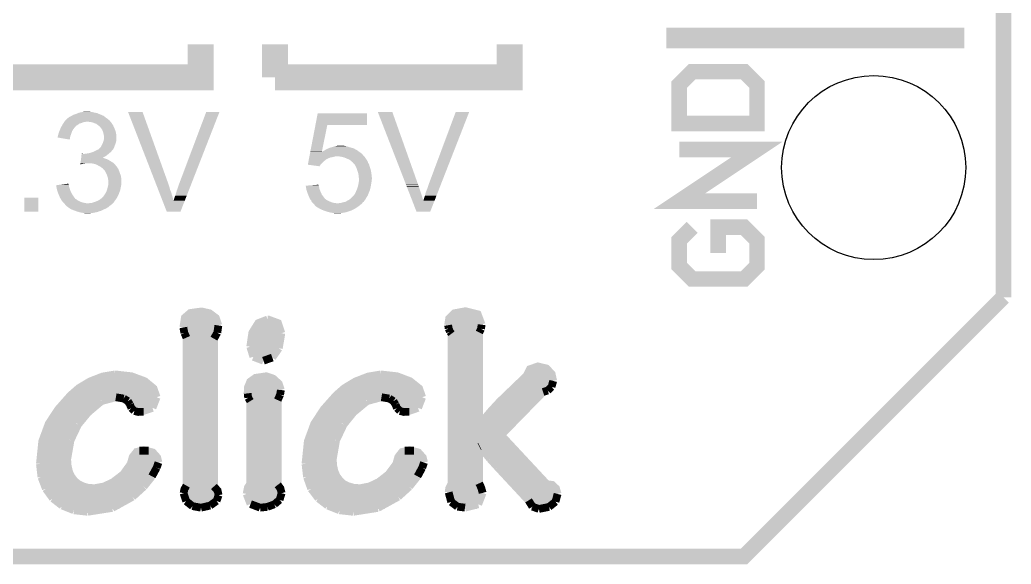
# Model space of a CAD drawing. Extents: x -1.3 to 24.2, y -3.9 to 32.8.
# Drawn here: x 14.5 to 24.21, y -3.89 to 1.45 of the extents above; entities that cross this region are included whole.
import ezdxf

# ---------------------------------------------------------------- set-up
doc = ezdxf.new("R2010")
doc.units = 0
doc.layers.get('0').update_dxf_attribs({"linetype": 'CONTINUOUS'})
for name, color, linetype in [('USB_SPI_CLICK_V101_GKO', 9, 'CONTINUOUS'), ('USB_SPI_CLICK_V101_GTO', 11, 'CONTINUOUS'), ('USB_SPI_CLICK_V101_GTS', 8, 'CONTINUOUS')]:
    doc.layers.add(name, color=color, linetype=linetype)

# ---------------------------------------------------------------- blocks, each defined once
blk = doc.blocks.new('ROUND_94')
blk.add_circle((0, 0), 0.9017)

msp = doc.modelspace()

# ---------------------------------------------------------------- linework, layer by layer
at = {"layer": 'USB_SPI_CLICK_V101_GKO', "const_width": 0.1524}
for points in [[(24.13, -1.27), (24.13, 31.73984)], [(-1.27, -3.81), (21.59, -3.81), (24.13, -1.27)]]:
    msp.add_lwpolyline(points, dxfattribs=at)
at = {"layer": 'USB_SPI_CLICK_V101_GTO'}
for points, const_width in [([(20.828, 1.27), (23.749, 1.27)], 0.2032), ([(13.97, 0.88392), (16.2687, 0.88392), (16.2687, 1.20904)], 0.254), ([(16.99514, 0.88392), (16.99514, 1.20904)], 0.254), ([(16.99514, 0.88392), (19.29384, 0.88392), (19.29384, 1.20904)], 0.254), ([(20.955, 0.4318), (21.717, 0.4318), (21.717, 0.8128), (21.59, 0.9398), (21.082, 0.9398), (20.955, 0.8128), (20.955, 0.4318)], 0.1524), ([(21.717, -0.3302), (20.955, -0.3302), (21.717, 0.1778), (20.955, 0.1778)], 0.1524), ([(21.082, -0.5842), (20.955, -0.7112), (20.955, -0.9652), (21.082, -1.0922), (21.59, -1.0922), (21.717, -0.9652), (21.717, -0.7112), (21.59, -0.5842), (21.336, -0.5842), (21.336, -0.8382)], 0.1524), ([(16.09852, -1.56718), (16.11376, -1.47066), (16.1671, -1.42494), (16.27632, -1.4097), (16.35506, -1.42748), (16.41602, -1.4732), (16.44142, -1.54686)], 0.0762), ([(16.11122, -1.47828), (16.4211, -1.47828)], 0.0762), ([(16.75384, -1.75514), (16.77416, -1.61798), (16.83258, -1.524), (16.92402, -1.48844)], 0.0762), ([(16.92402, -1.48844), (16.9291, -1.48844), (17.02562, -1.524), (17.05864, -1.62306)], 0.0762), ([(18.69186, -1.54432), (18.70202, -1.47828), (18.75282, -1.42748), (18.86204, -1.40716), (18.98142, -1.43764), (19.01952, -1.53924)], 0.0762), ([(18.70456, -1.47828), (19.0119, -1.47828)], 0.0762), ([(16.09852, -1.55448), (16.44142, -1.55448)], 0.0762), ([(16.09852, -1.56718), (16.10868, -1.62052)], 0.0762), ([(16.43126, -1.61798), (16.44142, -1.54686)], 0.0762), ([(16.80718, -1.55448), (17.04594, -1.55448)], 0.0762), ([(18.69186, -1.54432), (18.69694, -1.57734)], 0.0762), ([(18.69186, -1.55448), (19.01952, -1.55448)], 0.0762), ([(18.69694, -1.57734), (18.70964, -1.60782)], 0.0762), ([(18.99666, -1.61544), (19.01444, -1.57988)], 0.0762), ([(19.01444, -1.57988), (19.01952, -1.53924)], 0.0762), ([(16.10868, -1.62052), (16.129, -1.66624)], 0.0762), ([(16.11376, -1.63068), (16.42364, -1.63068)], 0.0762), ([(16.129, -3.11658), (16.129, -1.66624)], 0.0762), ([(16.39824, -1.6764), (16.43126, -1.61798)], 0.0762), ([(16.39824, -3.1242), (16.39824, -1.6764)], 0.0762), ([(16.76908, -1.63068), (17.05864, -1.63068)], 0.0762), ([(17.03324, -1.77038), (17.05864, -1.62306)], 0.0762), ([(18.69694, -3.18262), (18.70202, -3.14198), (18.72488, -3.0988), (18.72488, -1.62814)], 0.0762), ([(18.70964, -1.60782), (18.72488, -1.62814)], 0.0762), ([(18.72488, -1.63068), (18.99666, -1.63068)], 0.0762), ([(18.99666, -2.51206), (18.99666, -1.61544)], 0.0762), ([(16.129, -1.70688), (16.39824, -1.70688)], 0.0762), ([(16.129, -1.78308), (16.39824, -1.78308)], 0.0762), ([(16.75384, -1.75514), (16.78432, -1.8542)], 0.0762), ([(16.75638, -1.70688), (17.05102, -1.70688)], 0.0762), ([(16.75638, -1.78308), (17.02816, -1.78308)], 0.0762), ([(16.96974, -1.86182), (17.03324, -1.77038)], 0.0762), ([(18.72488, -1.70688), (18.99666, -1.70688)], 0.0762), ([(18.72488, -1.78308), (18.99666, -1.78308)], 0.0762), ([(16.129, -1.85928), (16.39824, -1.85928)], 0.0762), ([(16.78432, -1.8542), (16.88338, -1.8923)], 0.0762), ([(16.7894, -1.85928), (16.97228, -1.85928)], 0.0762), ([(16.88338, -1.8923), (16.96974, -1.86182)], 0.0762), ([(18.72488, -1.85928), (18.99666, -1.85928)], 0.0762), ([(16.129, -1.93548), (16.39824, -1.93548)], 0.0762), ([(18.72488, -1.93548), (18.99666, -1.93548)], 0.0762), ([(18.99666, -2.51206), (19.00174, -2.5146), (19.11096, -2.3876), (19.19478, -2.29616), (19.45894, -2.04216), (19.49196, -1.97612), (19.5707, -1.94818), (19.65452, -1.9685), (19.70532, -2.02184), (19.72056, -2.09042)], 0.0762), ([(14.6939, -2.90322), (14.71676, -2.68224), (14.78026, -2.50952), (14.87424, -2.36728), (14.99362, -2.23266), (15.0749, -2.16154), (15.18412, -2.0955), (15.30858, -2.04724), (15.4305, -2.02692)], 0.0762), ([(15.4305, -2.02692), (15.43304, -2.02692), (15.59052, -2.0447), (15.72006, -2.09296), (15.80642, -2.16408), (15.8369, -2.25044)], 0.0762), ([(16.129, -2.01168), (16.39824, -2.01168)], 0.0762), ([(16.72844, -2.21234), (16.73098, -2.15392), (16.75384, -2.09804), (16.80718, -2.05994), (16.91132, -2.0447), (16.97736, -2.06756), (17.03324, -2.11836), (17.05356, -2.17932)], 0.0762), ([(17.29486, -2.90322), (17.31772, -2.68224), (17.38122, -2.50952), (17.4752, -2.36728), (17.59458, -2.23266), (17.67586, -2.16154), (17.78508, -2.0955), (17.90954, -2.04724), (18.03146, -2.02692)], 0.0762), ([(18.03146, -2.02692), (18.034, -2.02692), (18.19148, -2.0447), (18.31848, -2.09296), (18.40738, -2.16408), (18.43786, -2.25044)], 0.0762), ([(18.72488, -2.01168), (18.99666, -2.01168)], 0.0762), ([(19.46656, -2.01168), (19.6977, -2.01168)], 0.0762), ([(15.06982, -2.16408), (15.80642, -2.16408)], 0.0762), ([(15.19936, -2.08788), (15.7099, -2.08788)], 0.0762), ([(16.129, -2.08788), (16.39824, -2.08788)], 0.0762), ([(16.129, -2.16408), (16.39824, -2.16408)], 0.0762), ([(16.72844, -2.16408), (17.05356, -2.16408)], 0.0762), ([(16.76146, -2.08788), (17.00784, -2.08788)], 0.0762), ([(17.67078, -2.16408), (18.40738, -2.16408)], 0.0762), ([(17.80032, -2.08788), (18.31086, -2.08788)], 0.0762), ([(18.72488, -2.08788), (18.99666, -2.08788)], 0.0762), ([(18.72488, -2.16408), (18.99666, -2.16408)], 0.0762), ([(19.33194, -2.16408), (19.69262, -2.16408)], 0.0762), ([(19.41068, -2.08788), (19.72056, -2.08788)], 0.0762), ([(19.66722, -2.1844), (19.70532, -2.14884)], 0.0762), ([(19.70532, -2.14884), (19.72056, -2.09042)], 0.0762), ([(14.986, -2.24028), (15.8369, -2.24028)], 0.0762), ([(15.29588, -2.28854), (15.43812, -2.25044)], 0.0762), ([(15.43812, -2.25044), (15.51432, -2.26314)], 0.0762), ([(15.51432, -2.26314), (15.55496, -2.28854)], 0.0762), ([(15.79626, -2.35458), (15.8369, -2.25044)], 0.0762), ([(16.129, -2.24028), (16.39824, -2.24028)], 0.0762), ([(16.72844, -2.21234), (16.73352, -2.25552)], 0.0762), ([(16.73098, -2.24028), (17.04086, -2.24028)], 0.0762), ([(16.73352, -2.25552), (16.75384, -2.28854)], 0.0762), ([(17.02308, -2.27838), (17.03324, -2.25552)], 0.0762), ([(17.03324, -2.25552), (17.04594, -2.22504)], 0.0762), ([(17.04594, -2.22504), (17.05356, -2.18186)], 0.0762), ([(17.05356, -2.18186), (17.05356, -2.17932)], 0.0762), ([(17.58696, -2.24028), (18.43786, -2.24028)], 0.0762), ([(17.89684, -2.28854), (18.03908, -2.25044)], 0.0762), ([(18.03908, -2.25044), (18.11528, -2.26314)], 0.0762), ([(18.11528, -2.26314), (18.15592, -2.28854)], 0.0762), ([(18.39722, -2.35458), (18.43786, -2.25044)], 0.0762), ([(18.72488, -2.24028), (18.99666, -2.24028)], 0.0762), ([(19.21002, -2.62128), (19.6215, -2.19964)], 0.0762), ([(19.2532, -2.24028), (19.58086, -2.24028)], 0.0762), ([(19.6215, -2.19964), (19.66722, -2.1844)], 0.0762), ([(14.91488, -2.31648), (15.25016, -2.31648)], 0.0762), ([(15.16634, -2.39776), (15.29588, -2.28854)], 0.0762), ([(15.55496, -2.28854), (15.57528, -2.32156)], 0.0762), ([(15.57274, -2.31648), (15.8242, -2.31648)], 0.0762), ([(15.57528, -2.32156), (15.59052, -2.35712)], 0.0762), ([(15.59052, -2.35712), (15.61846, -2.38506)], 0.0762), ([(15.66926, -2.39776), (15.79626, -2.35458)], 0.0762), ([(16.129, -2.31648), (16.39824, -2.31648)], 0.0762), ([(16.71828, -3.19786), (16.73098, -3.13436), (16.75384, -3.0988), (16.75384, -2.28854)], 0.0762), ([(16.75384, -2.31648), (17.02308, -2.31648)], 0.0762), ([(17.02308, -3.10896), (17.02308, -2.27838)], 0.0762), ([(17.51584, -2.31648), (17.85112, -2.31648)], 0.0762), ([(17.76476, -2.39776), (17.89684, -2.28854)], 0.0762), ([(18.15592, -2.28854), (18.17624, -2.32156)], 0.0762), ([(18.1737, -2.31648), (18.42516, -2.31648)], 0.0762), ([(18.17624, -2.32156), (18.19148, -2.35712)], 0.0762), ([(18.19148, -2.35712), (18.21942, -2.38506)], 0.0762), ([(18.27022, -2.39776), (18.39722, -2.35458)], 0.0762), ([(18.72488, -2.31648), (18.99666, -2.31648)], 0.0762), ([(19.17446, -2.31648), (19.5072, -2.31648)], 0.0762), ([(14.85392, -2.39268), (15.16888, -2.39268)], 0.0762), ([(15.06728, -2.51714), (15.16634, -2.39776)], 0.0762), ([(15.61846, -2.38506), (15.66926, -2.39776)], 0.0762), ([(15.64132, -2.39268), (15.7099, -2.39268)], 0.0762), ([(16.129, -2.39268), (16.39824, -2.39268)], 0.0762), ([(16.75384, -2.39268), (17.02308, -2.39268)], 0.0762), ([(17.45488, -2.39268), (17.76984, -2.39268)], 0.0762), ([(17.66824, -2.51714), (17.76476, -2.39776)], 0.0762), ([(18.21942, -2.38506), (18.27022, -2.39776)], 0.0762), ([(18.24228, -2.39268), (18.31086, -2.39268)], 0.0762), ([(18.72488, -2.39268), (18.99666, -2.39268)], 0.0762), ([(19.10588, -2.39268), (19.431, -2.39268)], 0.0762), ([(14.76248, -2.54508), (15.0495, -2.54508)], 0.0762), ([(14.80058, -2.46888), (15.1003, -2.46888)], 0.0762), ([(14.99362, -2.67208), (15.06728, -2.51714)], 0.0762), ([(16.129, -2.46888), (16.39824, -2.46888)], 0.0762), ([(16.129, -2.54508), (16.39824, -2.54508)], 0.0762), ([(16.75384, -2.46888), (17.02308, -2.46888)], 0.0762), ([(16.75384, -2.54508), (17.02308, -2.54508)], 0.0762), ([(17.36344, -2.54508), (17.65046, -2.54508)], 0.0762), ([(17.40154, -2.46888), (17.70126, -2.46888)], 0.0762), ([(17.59458, -2.67208), (17.66824, -2.51714)], 0.0762), ([(18.72488, -2.46888), (18.99666, -2.46888)], 0.0762), ([(18.72488, -2.54508), (19.28368, -2.54508)], 0.0762), ([(19.03984, -2.46888), (19.35734, -2.46888)], 0.0762), ([(14.732, -2.62128), (15.0114, -2.62128)], 0.0762), ([(16.129, -2.62128), (16.39824, -2.62128)], 0.0762), ([(16.75384, -2.62128), (17.02308, -2.62128)], 0.0762), ([(17.33296, -2.62128), (17.61236, -2.62128)], 0.0762), ([(18.72488, -2.62128), (19.21002, -2.62128)], 0.0762), ([(19.21002, -2.62128), (19.65706, -3.10134), (19.7104, -3.10896), (19.7485, -3.14452), (19.76374, -3.19786)], 0.0762), ([(14.71422, -2.69748), (14.98346, -2.69748)], 0.0762), ([(14.9606, -2.86004), (14.99362, -2.67208)], 0.0762), ([(16.129, -2.69748), (16.39824, -2.69748)], 0.0762), ([(16.75384, -2.69748), (17.02308, -2.69748)], 0.0762), ([(17.31518, -2.69748), (17.58442, -2.69748)], 0.0762), ([(17.56156, -2.86004), (17.59458, -2.67208)], 0.0762), ([(18.72488, -2.69748), (19.28114, -2.69748)], 0.0762), ([(18.99666, -2.73304), (19.00174, -2.7305)], 0.0762), ([(18.99666, -3.09372), (18.99666, -2.73304)], 0.0762), ([(19.00174, -2.7305), (19.10334, -2.85496)], 0.0762), ([(14.69644, -2.84988), (14.9606, -2.84988)], 0.0762), ([(14.70152, -2.77368), (14.96822, -2.77368)], 0.0762), ([(14.9606, -2.86004), (14.96568, -2.92354), (14.97838, -2.97942), (14.9987, -3.02514), (15.02918, -3.06578), (15.06474, -3.0988), (15.11046, -3.12166), (15.1638, -3.1369), (15.2273, -3.14198), (15.32382, -3.1242), (15.41272, -3.08102), (15.50924, -3.00736), (15.5829, -2.90576), (15.60322, -2.83464), (15.64132, -2.78638), (15.71244, -2.7686), (15.7988, -2.79146), (15.84198, -2.83972), (15.85468, -2.89052)], 0.0762), ([(15.59814, -2.84988), (15.84706, -2.84988)], 0.0762), ([(15.66672, -2.77368), (15.75816, -2.77368)], 0.0762), ([(16.129, -2.77368), (16.39824, -2.77368)], 0.0762), ([(16.129, -2.84988), (16.39824, -2.84988)], 0.0762), ([(16.75384, -2.77368), (17.02308, -2.77368)], 0.0762), ([(16.75384, -2.84988), (17.02308, -2.84988)], 0.0762), ([(17.29486, -2.84988), (17.56156, -2.84988)], 0.0762), ([(17.30248, -2.77368), (17.56918, -2.77368)], 0.0762), ([(17.56156, -2.86004), (17.56664, -2.92354), (17.57934, -2.97942), (17.59966, -3.02514), (17.63014, -3.06578), (17.6657, -3.0988), (17.71142, -3.12166), (17.76476, -3.1369), (17.82826, -3.14198), (17.92224, -3.1242), (18.01368, -3.08102), (18.10766, -3.00736), (18.18386, -2.90576), (18.20418, -2.83464), (18.24228, -2.78638), (18.3134, -2.7686), (18.39976, -2.79146), (18.44294, -2.83972), (18.45564, -2.89052)], 0.0762), ([(18.1991, -2.84988), (18.44802, -2.84988)], 0.0762), ([(18.26768, -2.77368), (18.35912, -2.77368)], 0.0762), ([(18.72488, -2.77368), (18.99666, -2.77368)], 0.0762), ([(18.72488, -2.84988), (18.99666, -2.84988)], 0.0762), ([(19.0373, -2.77368), (19.35226, -2.77368)], 0.0762), ([(19.1008, -2.84988), (19.42338, -2.84988)], 0.0762), ([(14.6939, -2.90322), (14.70914, -3.03276)], 0.0762), ([(14.6939, -2.92608), (14.96568, -2.92608)], 0.0762), ([(15.57274, -2.92608), (15.84452, -2.92608)], 0.0762), ([(15.79118, -3.02514), (15.8369, -2.94132)], 0.0762), ([(15.8369, -2.94132), (15.85468, -2.89052)], 0.0762), ([(16.129, -2.92608), (16.39824, -2.92608)], 0.0762), ([(16.75384, -2.92608), (17.02308, -2.92608)], 0.0762), ([(17.29486, -2.90322), (17.3101, -3.03276)], 0.0762), ([(17.29486, -2.92608), (17.56664, -2.92608)], 0.0762), ([(18.1737, -2.92608), (18.44548, -2.92608)], 0.0762), ([(18.39214, -3.02514), (18.43786, -2.94132)], 0.0762), ([(18.43786, -2.94132), (18.45564, -2.89052)], 0.0762), ([(18.72488, -2.92608), (18.99666, -2.92608)], 0.0762), ([(19.10334, -2.85496), (19.17954, -2.93878)], 0.0762), ([(19.16938, -2.92608), (19.4945, -2.92608)], 0.0762), ([(19.17954, -2.93878), (19.47926, -3.26136)], 0.0762), ([(14.70152, -3.00228), (14.98854, -3.00228)], 0.0762), ([(14.70914, -3.03276), (14.75232, -3.14706)], 0.0762), ([(15.51178, -3.00228), (15.80388, -3.00228)], 0.0762), ([(15.7099, -3.12674), (15.79118, -3.02514)], 0.0762), ([(16.129, -3.00228), (16.39824, -3.00228)], 0.0762), ([(16.75384, -3.00228), (17.02308, -3.00228)], 0.0762), ([(17.30248, -3.00228), (17.5895, -3.00228)], 0.0762), ([(17.3101, -3.03276), (17.35074, -3.14706)], 0.0762), ([(18.11274, -3.00228), (18.40484, -3.00228)], 0.0762), ([(18.31086, -3.12674), (18.39214, -3.02514)], 0.0762), ([(18.72488, -3.00228), (18.99666, -3.00228)], 0.0762), ([(19.2405, -3.00228), (19.56562, -3.00228)], 0.0762), ([(14.72184, -3.07848), (15.04188, -3.07848)], 0.0762), ([(15.41526, -3.07848), (15.75308, -3.07848)], 0.0762), ([(15.60068, -3.2258), (15.7099, -3.12674)], 0.0762), ([(16.10106, -3.19024), (16.10868, -3.15214), (16.129, -3.11658)], 0.0762), ([(16.129, -3.07848), (16.39824, -3.07848)], 0.0762), ([(16.39824, -3.1242), (16.4338, -3.16484), (16.44396, -3.21056)], 0.0762), ([(16.75384, -3.07848), (17.02308, -3.07848)], 0.0762), ([(17.02308, -3.10896), (17.04848, -3.14198), (17.06118, -3.19024)], 0.0762), ([(17.3228, -3.07848), (17.6403, -3.07848)], 0.0762), ([(18.01622, -3.07848), (18.3515, -3.07848)], 0.0762), ([(18.20164, -3.2258), (18.31086, -3.12674)], 0.0762), ([(18.72488, -3.07848), (18.99666, -3.07848)], 0.0762), ([(18.99666, -3.09372), (19.01698, -3.13944), (19.02968, -3.1877)], 0.0762), ([(19.31162, -3.07848), (19.63674, -3.07848)], 0.0762), ([(14.75232, -3.14706), (14.8209, -3.24104)], 0.0762), ([(14.75486, -3.15468), (15.6845, -3.15468)], 0.0762), ([(14.81074, -3.23088), (15.59306, -3.23088)], 0.0762), ([(14.8209, -3.24104), (14.91234, -3.31216)], 0.0762), ([(15.40256, -3.33502), (15.60068, -3.2258)], 0.0762), ([(16.10106, -3.19024), (16.12646, -3.26898)], 0.0762), ([(16.10868, -3.15468), (16.42872, -3.15468)], 0.0762), ([(16.10868, -3.23088), (16.44142, -3.23088)], 0.0762), ([(16.42364, -3.26644), (16.44396, -3.21056)], 0.0762), ([(16.71828, -3.19786), (16.75638, -3.29692)], 0.0762), ([(16.72336, -3.15468), (17.05356, -3.15468)], 0.0762), ([(16.72336, -3.23088), (17.05356, -3.23088)], 0.0762), ([(17.04086, -3.25628), (17.06118, -3.19024)], 0.0762), ([(17.35074, -3.14706), (17.42186, -3.24104)], 0.0762), ([(17.35582, -3.15468), (18.28546, -3.15468)], 0.0762), ([(17.4117, -3.23088), (18.19402, -3.23088)], 0.0762), ([(17.42186, -3.24104), (17.5133, -3.31216)], 0.0762), ([(18.00352, -3.33502), (18.20164, -3.2258)], 0.0762), ([(18.69694, -3.18262), (18.72234, -3.2766)], 0.0762), ([(18.69948, -3.15468), (19.02206, -3.15468)], 0.0762), ([(18.70202, -3.23088), (19.0246, -3.23088)], 0.0762), ([(18.9865, -3.29946), (19.02968, -3.1877)], 0.0762), ([(19.3802, -3.15468), (19.75612, -3.15468)], 0.0762), ([(19.45132, -3.23088), (19.7612, -3.23088)], 0.0762), ([(19.74342, -3.27406), (19.76374, -3.19786)], 0.0762), ([(14.90472, -3.30708), (15.47114, -3.30708)], 0.0762), ([(14.91234, -3.31216), (15.02664, -3.35788)], 0.0762), ([(15.16126, -3.37312), (15.40256, -3.33502)], 0.0762), ([(16.12646, -3.26898), (16.18742, -3.31724)], 0.0762), ([(16.1671, -3.30708), (16.3703, -3.30708)], 0.0762), ([(16.18742, -3.31724), (16.27124, -3.33248)], 0.0762), ([(16.27124, -3.33248), (16.36014, -3.31216)], 0.0762), ([(16.36014, -3.31216), (16.42364, -3.26644)], 0.0762), ([(16.75638, -3.29692), (16.85036, -3.33248)], 0.0762), ([(16.76908, -3.30708), (16.97228, -3.30708)], 0.0762), ([(16.85036, -3.33248), (16.92148, -3.32486)], 0.0762), ([(16.92148, -3.32486), (16.99006, -3.29946)], 0.0762), ([(16.99006, -3.29946), (17.04086, -3.25628)], 0.0762), ([(17.50568, -3.30708), (18.06956, -3.30708)], 0.0762), ([(17.5133, -3.31216), (17.6276, -3.35788)], 0.0762), ([(17.76222, -3.37312), (18.00352, -3.33502)], 0.0762), ([(18.72234, -3.2766), (18.7833, -3.32232)], 0.0762), ([(18.75536, -3.30708), (18.9738, -3.30708)], 0.0762), ([(18.7833, -3.32232), (18.85696, -3.33248)], 0.0762), ([(18.85696, -3.33248), (18.9865, -3.29946)], 0.0762), ([(19.47926, -3.26136), (19.51736, -3.32232)], 0.0762), ([(19.50466, -3.30708), (19.70786, -3.30708)], 0.0762), ([(19.51736, -3.32232), (19.58086, -3.34518)], 0.0762), ([(19.58086, -3.34518), (19.67992, -3.32486)], 0.0762), ([(19.67992, -3.32486), (19.74342, -3.27406)], 0.0762), ([(15.02664, -3.35788), (15.16126, -3.37312)], 0.0762), ([(17.6276, -3.35788), (17.76222, -3.37312)], 0.0762)]:
    msp.add_lwpolyline(points, dxfattribs=dict(at, const_width=const_width))
for points in [[(14.968224, 0.485142), (14.973296, 0.48768), (15.345154, 0.485142), (15.3416, 0.48768)], [(14.973296, 0.48768), (14.9733, 0.487682), (15.3416, 0.48768), (15.341598, 0.487682)], [(14.9733, 0.487682), (14.97838, 0.49276), (15.341598, 0.487682), (15.33525, 0.49276)], [(14.97838, 0.49276), (14.986002, 0.49784), (15.33525, 0.49276), (15.3289, 0.49784)], [(14.986002, 0.49784), (15.006314, 0.507998), (15.3289, 0.49784), (15.316202, 0.507998)], [(15.006314, 0.507998), (15.006318, 0.508), (15.316202, 0.507998), (15.316198, 0.508)], [(15.006318, 0.508), (15.010552, 0.51054), (15.316198, 0.508), (15.308584, 0.51054)], [(15.010552, 0.51054), (15.014774, 0.513074), (15.308584, 0.51054), (15.306046, 0.513074)], [(15.014774, 0.513074), (15.014786, 0.51308), (15.306046, 0.513074), (15.303504, 0.51308)], [(15.014786, 0.51308), (15.01902, 0.51562), (15.303504, 0.51308), (15.297154, 0.51562)], [(15.01902, 0.51562), (15.039974, 0.52324), (15.297154, 0.51562), (15.2781, 0.52324)], [(15.039974, 0.52324), (15.04696, 0.52578), (15.2781, 0.52324), (15.272386, 0.52578)], [(15.04696, 0.52578), (15.066766, 0.533398), (15.272386, 0.52578), (15.255242, 0.533398)], [(15.066766, 0.533398), (15.079982, 0.53848), (15.255242, 0.533398), (15.22984, 0.53848)], [(15.079982, 0.53848), (15.10538, 0.54356), (15.22984, 0.53848), (15.206978, 0.54356)], [(15.10538, 0.54356), (15.11808, 0.5461), (15.206978, 0.54356), (15.18666, 0.5461)], [(15.11808, 0.5461), (15.135862, 0.54864), (15.18666, 0.5461), (15.171422, 0.54864)], [(15.557536, 0.543544), (15.55753, 0.543558), (15.699744, 0.543544), (15.55753, 0.543558)], [(15.832486, -0.165104), (15.557536, 0.543544), (15.95374, -0.165104), (15.699744, 0.543544)], [(16.05534, -0.1651), (16.322044, 0.54353), (16.174746, -0.1651), (16.451568, 0.54353)], [(16.322044, 0.54353), (16.322056, 0.54356), (16.451568, 0.54353), (16.322056, 0.54356)], [(17.392316, 0.41656), (17.414252, 0.530838), (17.896818, 0.41656), (17.89684, 0.530838)], [(17.414252, 0.530838), (17.414258, 0.53086), (17.89684, 0.530838), (17.414258, 0.53086)], [(18.003556, 0.543544), (18.00355, 0.543558), (18.145764, 0.543544), (18.00355, 0.543558)], [(18.278506, -0.165104), (18.003556, 0.543544), (18.39722, -0.165104), (18.145764, 0.543544)], [(18.50136, -0.1651), (18.765524, 0.54353), (18.620766, -0.1651), (18.897588, 0.54353)], [(18.765524, 0.54353), (18.765536, 0.54356), (18.897588, 0.54353), (18.765536, 0.54356)], [(14.896462, 0.386078), (14.89964, 0.393702), (15.029178, 0.386078), (15.036802, 0.393702)], [(14.89964, 0.393702), (14.901118, 0.396238), (15.036802, 0.393702), (15.039338, 0.396238)], [(14.901118, 0.396238), (14.90556, 0.403854), (15.039338, 0.396238), (15.044416, 0.403854)], [(14.90556, 0.403854), (14.907038, 0.406388), (15.044416, 0.403854), (15.04442, 0.406388)], [(14.907038, 0.406388), (14.914454, 0.4191), (15.04442, 0.406388), (15.06474, 0.4191)], [(14.914454, 0.4191), (14.917418, 0.42418), (15.06474, 0.4191), (15.07185, 0.42418)], [(14.917418, 0.42418), (14.922496, 0.431798), (15.07185, 0.42418), (15.082516, 0.431798)], [(14.922496, 0.431798), (14.925884, 0.43688), (15.082516, 0.431798), (15.102838, 0.43688)], [(14.925884, 0.43688), (14.930964, 0.444498), (15.102838, 0.43688), (15.120618, 0.444498)], [(14.930964, 0.444498), (14.932658, 0.44704), (15.120618, 0.444498), (15.13586, 0.44704)], [(14.932658, 0.44704), (14.934352, 0.44958), (15.13586, 0.44704), (15.148558, 0.44958)], [(14.934352, 0.44958), (14.937742, 0.454662), (15.38587, 0.44958), (15.381516, 0.454662)], [(14.937742, 0.454662), (14.94282, 0.45974), (15.381516, 0.454662), (15.377162, 0.45974)], [(14.94282, 0.45974), (14.95806, 0.47498), (15.377162, 0.45974), (15.35938, 0.47498)], [(14.95806, 0.47498), (14.968224, 0.485142), (15.35938, 0.47498), (15.345154, 0.485142)], [(15.186658, 0.44704), (15.161262, 0.44958), (15.388048, 0.44704), (15.38587, 0.44958)], [(15.209518, 0.44196), (15.186658, 0.44704), (15.3924, 0.44196), (15.388048, 0.44704)], [(15.22984, 0.43434), (15.209518, 0.44196), (15.397482, 0.43434), (15.3924, 0.44196)], [(15.245078, 0.42926), (15.22984, 0.43434), (15.400868, 0.42926), (15.397482, 0.43434)], [(15.25778, 0.4191), (15.245078, 0.42926), (15.407642, 0.4191), (15.400868, 0.42926)], [(15.257784, 0.419098), (15.25778, 0.4191), (15.407642, 0.419098), (15.407642, 0.4191)], [(15.261172, 0.416556), (15.257784, 0.419098), (15.41018, 0.416556), (15.407642, 0.419098)], [(15.26794, 0.41148), (15.261172, 0.416556), (15.411874, 0.41148), (15.41018, 0.416556)], [(15.27175, 0.40894), (15.26794, 0.41148), (15.41272, 0.40894), (15.411874, 0.41148)], [(15.275558, 0.4064), (15.27175, 0.40894), (15.413736, 0.4064), (15.41272, 0.40894)], [(15.284268, 0.39624), (15.275558, 0.4064), (15.4178, 0.39624), (15.413736, 0.4064)], [(15.2908, 0.38862), (15.284268, 0.39624), (15.42161, 0.38862), (15.4178, 0.39624)], [(15.296244, 0.381), (15.2908, 0.38862), (15.42542, 0.381), (15.42161, 0.38862)], [(17.342096, 0.15494), (17.392312, 0.416542), (17.455432, 0.15494), (17.508216, 0.416542)], [(17.392312, 0.416542), (17.392316, 0.41656), (17.508216, 0.416542), (17.896818, 0.41656)], [(14.86662, 0.294658), (14.866622, 0.302264), (14.989382, 0.294658), (14.990654, 0.302264)], [(14.985978, 0.274324), (14.86662, 0.294658), (14.985978, 0.274324), (14.989382, 0.294658)], [(14.866622, 0.302264), (14.867888, 0.304798), (14.990654, 0.302264), (14.99108, 0.304798)], [(14.867888, 0.304798), (14.86916, 0.307342), (14.99108, 0.304798), (14.992004, 0.307342)], [(14.86916, 0.307342), (14.871698, 0.31496), (14.992004, 0.307342), (14.994774, 0.31496)], [(14.871698, 0.31496), (14.876146, 0.33274), (14.994774, 0.31496), (15.00124, 0.33274)], [(14.876146, 0.33274), (14.876782, 0.33528), (15.00124, 0.33274), (15.002086, 0.33528)], [(14.876782, 0.33528), (14.884168, 0.355598), (15.002086, 0.33528), (15.00886, 0.355598)], [(14.884168, 0.355598), (14.88694, 0.363218), (15.00886, 0.355598), (15.013212, 0.363218)], [(14.88694, 0.363218), (14.891172, 0.373378), (15.013212, 0.363218), (15.019018, 0.373378)], [(14.891172, 0.373378), (14.896462, 0.386078), (15.019018, 0.373378), (15.029178, 0.386078)], [(15.303498, 0.370842), (15.296244, 0.381), (15.429774, 0.370842), (15.42542, 0.381)], [(15.306768, 0.363218), (15.303498, 0.370842), (15.43304, 0.363218), (15.429774, 0.370842)], [(15.31112, 0.353062), (15.306768, 0.363218), (15.43558, 0.353062), (15.43304, 0.363218)], [(15.314024, 0.3429), (15.31112, 0.353062), (15.43812, 0.3429), (15.43558, 0.353062)], [(15.3162, 0.335282), (15.314024, 0.3429), (15.439644, 0.335282), (15.43812, 0.3429)], [(15.31874, 0.32004), (15.3162, 0.335282), (15.442692, 0.32004), (15.439644, 0.335282)], [(15.31925, 0.317498), (15.31874, 0.32004), (15.4432, 0.317498), (15.442692, 0.32004)], [(15.32128, 0.307342), (15.31925, 0.317498), (15.4432, 0.307342), (15.4432, 0.317498)], [(15.32128, 0.281942), (15.32128, 0.307342), (15.4432, 0.281942), (15.4432, 0.307342)], [(15.278102, 0.1905), (15.285718, 0.19812), (15.416528, 0.1905), (15.42034, 0.19812)], [(15.285718, 0.19812), (15.290802, 0.203204), (15.42034, 0.19812), (15.422246, 0.203204)], [(15.290802, 0.203204), (15.308578, 0.23876), (15.422246, 0.203204), (15.43558, 0.23876)], [(15.308578, 0.23876), (15.31112, 0.243842), (15.43558, 0.23876), (15.437032, 0.243842)], [(15.31112, 0.243842), (15.315352, 0.256538), (15.437032, 0.243842), (15.44066, 0.256538)], [(15.315352, 0.256538), (15.31874, 0.2667), (15.44066, 0.256538), (15.442352, 0.2667)], [(15.31874, 0.2667), (15.319586, 0.271778), (15.442352, 0.2667), (15.4432, 0.271778)], [(15.319586, 0.271778), (15.32128, 0.281942), (15.4432, 0.271778), (15.4432, 0.281942)], [(17.517746, 0.18796), (17.5387, 0.19558), (17.767302, 0.18796), (17.740632, 0.19558)], [(17.5387, 0.19558), (17.563464, 0.2032), (17.740632, 0.19558), (17.71396, 0.2032)], [(17.563464, 0.2032), (17.57172, 0.20574), (17.71396, 0.2032), (17.706338, 0.20574)], [(17.57172, 0.20574), (17.582718, 0.208278), (17.706338, 0.20574), (17.69872, 0.208278)], [(17.582718, 0.208278), (17.60474, 0.21336), (17.69872, 0.208278), (17.673322, 0.21336)], [(17.60474, 0.21336), (17.622506, 0.215898), (17.660624, 0.21336), (17.653002, 0.215898)], [(17.622506, 0.215898), (17.622522, 0.2159), (17.653002, 0.215898), (17.622522, 0.2159)], [(15.098014, 0.09652), (15.099528, 0.10922), (15.308672, 0.09652), (15.333978, 0.10922)], [(15.099528, 0.10922), (15.101042, 0.12192), (15.333978, 0.10922), (15.351762, 0.12192)], [(15.101042, 0.12192), (15.102556, 0.13462), (15.351762, 0.12192), (15.366576, 0.13462)], [(15.102556, 0.13462), (15.102858, 0.137158), (15.115544, 0.13462), (15.110464, 0.137158)], [(15.102858, 0.137158), (15.10286, 0.13716), (15.110464, 0.137158), (15.10286, 0.13716)], [(15.133322, 0.13462), (15.14856, 0.13716), (15.366576, 0.13462), (15.36954, 0.13716)], [(15.14856, 0.13716), (15.16888, 0.1397), (15.36954, 0.13716), (15.372588, 0.1397)], [(15.16888, 0.1397), (15.189198, 0.14478), (15.372588, 0.1397), (15.378684, 0.14478)], [(15.189198, 0.14478), (15.204438, 0.14986), (15.378684, 0.14478), (15.38478, 0.14986)], [(15.204438, 0.14986), (15.212058, 0.1524), (15.38478, 0.14986), (15.387318, 0.1524)], [(15.212058, 0.1524), (15.229204, 0.16002), (15.387318, 0.1524), (15.394938, 0.16002)], [(15.229204, 0.16002), (15.23492, 0.16256), (15.394938, 0.16002), (15.396842, 0.16256)], [(15.23492, 0.16256), (15.250158, 0.170178), (15.396842, 0.16256), (15.40256, 0.170178)], [(15.250158, 0.170178), (15.260324, 0.17526), (15.40256, 0.170178), (15.407638, 0.17526)], [(15.260324, 0.17526), (15.262866, 0.175264), (15.407638, 0.17526), (15.407642, 0.175264)], [(15.262866, 0.175264), (15.266668, 0.1778), (15.407642, 0.175264), (15.410178, 0.1778)], [(15.266668, 0.1778), (15.270482, 0.180342), (15.410178, 0.1778), (15.411448, 0.180342)], [(15.270482, 0.180342), (15.278102, 0.1905), (15.411448, 0.180342), (15.416528, 0.1905)], [(17.328444, 0.083818), (17.33137, 0.099058), (17.50314, 0.083818), (17.538698, 0.099058)], [(17.33137, 0.099058), (17.331858, 0.1016), (17.538698, 0.099058), (17.556478, 0.1016)], [(17.331858, 0.1016), (17.332834, 0.10668), (17.556478, 0.1016), (17.57426, 0.10668)], [(17.332834, 0.10668), (17.33332, 0.10922), (17.57426, 0.10668), (17.586958, 0.10922)], [(17.33332, 0.10922), (17.333808, 0.111758), (17.870804, 0.10922), (17.8689, 0.111758)], [(17.333808, 0.111758), (17.336244, 0.124454), (17.8689, 0.111758), (17.856206, 0.124454)], [(17.336244, 0.124454), (17.336732, 0.126992), (17.856206, 0.124454), (17.8562, 0.126992)], [(17.336732, 0.126992), (17.339658, 0.14224), (17.8562, 0.126992), (17.83842, 0.14224)], [(17.339658, 0.14224), (17.34162, 0.152452), (17.83842, 0.14224), (17.824126, 0.152452)], [(17.34162, 0.152452), (17.342096, 0.15494), (17.454932, 0.152452), (17.457426, 0.15494)], [(17.454932, 0.152452), (17.455432, 0.15494), (17.824126, 0.152452), (17.820642, 0.15494)], [(17.457426, 0.15494), (17.459966, 0.154954), (17.820642, 0.15494), (17.820622, 0.154954)], [(17.459966, 0.154954), (17.462508, 0.16002), (17.820622, 0.154954), (17.81353, 0.16002)], [(17.462508, 0.16002), (17.47012, 0.16256), (17.81353, 0.16002), (17.809974, 0.16256)], [(17.47012, 0.16256), (17.480278, 0.16764), (17.809974, 0.16256), (17.802862, 0.16764)], [(17.480278, 0.16764), (17.480282, 0.167642), (17.802862, 0.16764), (17.80286, 0.167642)], [(17.480282, 0.167642), (17.487898, 0.172718), (17.80286, 0.167642), (17.793976, 0.172718)], [(17.487898, 0.172718), (17.510762, 0.18542), (17.793976, 0.172718), (17.771748, 0.18542)], [(17.510762, 0.18542), (17.517746, 0.18796), (17.771748, 0.18542), (17.767302, 0.18796)], [(17.642838, 0.10668), (17.625058, 0.10922), (17.87271, 0.10668), (17.870804, 0.10922)], [(17.673318, 0.09906), (17.642838, 0.10668), (17.878426, 0.09906), (17.87271, 0.10668)], [(17.692376, 0.091438), (17.673318, 0.09906), (17.884142, 0.091438), (17.878426, 0.09906)], [(15.090144, 0.030512), (15.090744, 0.03556), (15.090144, 0.030512), (15.107918, 0.03556)], [(15.090744, 0.03556), (15.09135, 0.04064), (15.107918, 0.03556), (15.138398, 0.04064)], [(15.09135, 0.04064), (15.091654, 0.04318), (15.151098, 0.04064), (15.161258, 0.04318)], [(15.091654, 0.04318), (15.092864, 0.05334), (15.415622, 0.04318), (15.402558, 0.05334)], [(15.092864, 0.05334), (15.09438, 0.066042), (15.402558, 0.05334), (15.3797, 0.066042)], [(15.09438, 0.066042), (15.095894, 0.078738), (15.3797, 0.066042), (15.359382, 0.078738)], [(15.095894, 0.078738), (15.096802, 0.08636), (15.359382, 0.078738), (15.33906, 0.08636)], [(15.096802, 0.08636), (15.09771, 0.09398), (15.33906, 0.08636), (15.316204, 0.09398)], [(15.09771, 0.09398), (15.098012, 0.096514), (15.316204, 0.09398), (15.313666, 0.096514)], [(15.098012, 0.096514), (15.098014, 0.09652), (15.313666, 0.096514), (15.308672, 0.09652)], [(15.20444, 0.04064), (15.173962, 0.04318), (15.418888, 0.04064), (15.415622, 0.04318)], [(15.229838, 0.03556), (15.20444, 0.04064), (15.42542, 0.03556), (15.418888, 0.04064)], [(15.229844, 0.035558), (15.229838, 0.03556), (15.425422, 0.035558), (15.42542, 0.03556)], [(15.25524, 0.0254), (15.229844, 0.035558), (15.433324, 0.0254), (15.425422, 0.035558)], [(15.273022, 0.01524), (15.25524, 0.0254), (15.441228, 0.01524), (15.433324, 0.0254)], [(15.278102, 0.0127), (15.273022, 0.01524), (15.443202, 0.0127), (15.441228, 0.01524)], [(15.283182, 0.01016), (15.278102, 0.0127), (15.44574, 0.01016), (15.443202, 0.0127)], [(15.288258, 0.007622), (15.283182, 0.01016), (15.447432, 0.007622), (15.44574, 0.01016)], [(15.30096, -0.00254), (15.288258, 0.007622), (15.454208, -0.00254), (15.447432, 0.007622)], [(17.317724, 0.027964), (17.320156, 0.04064), (17.442204, 0.027964), (17.45488, 0.04064)], [(17.317904, 0.02794), (17.317724, 0.027964), (17.44218, 0.02794), (17.442204, 0.027964)], [(17.432008, 0.012702), (17.317904, 0.02794), (17.432008, 0.012702), (17.44218, 0.02794)], [(17.320156, 0.04064), (17.322594, 0.053338), (17.45488, 0.04064), (17.465038, 0.053338)], [(17.322594, 0.053338), (17.324544, 0.063498), (17.465038, 0.053338), (17.475198, 0.063498)], [(17.324544, 0.063498), (17.326006, 0.071118), (17.475198, 0.063498), (17.487898, 0.071118)], [(17.326006, 0.071118), (17.32747, 0.078738), (17.487898, 0.071118), (17.49552, 0.078738)], [(17.32747, 0.078738), (17.327956, 0.081278), (17.49552, 0.078738), (17.500596, 0.081278)], [(17.327956, 0.081278), (17.328444, 0.083818), (17.500596, 0.081278), (17.50314, 0.083818)], [(17.69872, 0.0889), (17.692376, 0.091438), (17.885666, 0.0889), (17.884142, 0.091438)], [(17.72158, 0.07874), (17.69872, 0.0889), (17.891758, 0.07874), (17.885666, 0.0889)], [(17.73682, 0.06858), (17.72158, 0.07874), (17.898534, 0.06858), (17.891758, 0.07874)], [(17.743172, 0.0635), (17.73682, 0.06858), (17.90192, 0.0635), (17.898534, 0.06858)], [(17.749518, 0.058422), (17.743172, 0.0635), (17.903614, 0.058422), (17.90192, 0.0635)], [(17.757134, 0.050806), (17.749518, 0.058422), (17.906152, 0.050806), (17.903614, 0.058422)], [(17.759658, 0.0508), (17.757134, 0.050806), (17.906154, 0.0508), (17.906152, 0.050806)], [(17.75968, 0.048266), (17.759658, 0.0508), (17.907, 0.048266), (17.906154, 0.0508)], [(17.75969, 0.048256), (17.75968, 0.048266), (17.907002, 0.048256), (17.907, 0.048266)], [(17.77323, 0.033018), (17.75969, 0.048256), (17.917162, 0.033018), (17.907002, 0.048256)], [(17.779998, 0.0254), (17.77323, 0.033018), (17.919068, 0.0254), (17.917162, 0.033018)], [(17.786352, 0.012698), (17.779998, 0.0254), (17.922242, 0.012698), (17.919068, 0.0254)], [(17.7927, 0), (17.786352, 0.012698), (17.927004, 0), (17.922242, 0.012698)], [(17.795474, -0.007622), (17.7927, 0), (17.92986, -0.007622), (17.927004, 0)], [(15.30858, -0.00762), (15.30096, -0.00254), (15.457594, -0.00762), (15.454208, -0.00254)], [(15.311122, -0.01016), (15.30858, -0.00762), (15.459288, -0.01016), (15.457594, -0.00762)], [(15.313346, -0.0127), (15.311122, -0.01016), (15.46098, -0.0127), (15.459288, -0.01016)], [(15.3289, -0.03048), (15.313346, -0.0127), (15.4686, -0.03048), (15.46098, -0.0127)], [(15.3416, -0.05334), (15.3289, -0.03048), (15.47622, -0.05334), (15.4686, -0.03048)], [(15.35176, -0.076202), (15.3416, -0.05334), (15.485366, -0.076202), (15.47622, -0.05334)], [(15.352608, -0.078742), (15.35176, -0.076202), (15.48638, -0.078742), (15.485366, -0.076202)], [(15.359378, -0.099058), (15.352608, -0.078742), (15.489766, -0.099058), (15.48638, -0.078742)], [(17.802862, -0.02794), (17.795474, -0.007622), (17.93494, -0.02794), (17.92986, -0.007622)], [(17.81048, -0.05334), (17.802862, -0.02794), (17.94002, -0.05334), (17.93494, -0.02794)], [(17.81048, -0.053342), (17.81048, -0.05334), (17.940022, -0.053342), (17.94002, -0.05334)], [(17.81556, -0.076198), (17.81048, -0.053342), (17.94256, -0.076198), (17.940022, -0.053342)], [(17.81556, -0.0762), (17.81556, -0.076198), (17.94256, -0.0762), (17.94256, -0.076198)], [(17.81556, -0.093976), (17.81556, -0.0762), (17.944338, -0.093976), (17.94256, -0.0762)], [(17.818098, -0.101598), (17.81556, -0.093976), (17.9451, -0.101598), (17.944338, -0.093976)], [(14.85394, -0.17272), (14.893772, -0.167642), (14.977534, -0.17272), (14.975842, -0.167642)], [(14.854222, -0.175264), (14.85394, -0.17272), (14.97838, -0.175264), (14.977534, -0.17272)], [(14.855062, -0.182882), (14.854222, -0.175264), (14.97838, -0.182882), (14.97838, -0.175264)], [(14.85618, -0.193038), (14.855062, -0.182882), (14.98092, -0.193038), (14.97838, -0.182882)], [(14.85646, -0.195578), (14.85618, -0.193038), (14.981768, -0.195578), (14.98092, -0.193038)], [(14.893772, -0.167642), (14.93359, -0.162566), (14.975842, -0.167642), (14.97584, -0.162566)], [(14.93359, -0.162566), (14.953516, -0.160026), (14.97584, -0.162566), (14.973306, -0.160026)], [(14.953516, -0.160026), (14.9733, -0.157504), (14.973306, -0.160026), (14.9733, -0.157504)], [(15.354992, -0.2032), (15.36192, -0.177798), (15.48384, -0.2032), (15.48892, -0.177798)], [(15.360832, -0.109222), (15.359378, -0.099058), (15.49146, -0.109222), (15.489766, -0.099058)], [(15.36192, -0.11684), (15.360832, -0.109222), (15.49146, -0.11684), (15.49146, -0.109222)], [(15.36446, -0.132078), (15.36192, -0.11684), (15.49146, -0.132078), (15.49146, -0.11684)], [(15.36192, -0.177798), (15.362978, -0.165102), (15.48892, -0.177798), (15.49146, -0.165102)], [(15.362978, -0.165102), (15.36446, -0.147322), (15.49146, -0.165102), (15.49146, -0.147322)], [(15.36446, -0.147322), (15.36446, -0.132078), (15.49146, -0.147322), (15.49146, -0.132078)], [(15.834458, -0.170186), (15.832486, -0.165104), (15.953746, -0.170186), (15.95374, -0.165104)], [(15.835442, -0.172724), (15.834458, -0.170186), (15.95628, -0.172724), (15.953746, -0.170186)], [(15.844312, -0.195582), (15.835442, -0.172724), (15.9639, -0.195582), (15.95628, -0.172724)], [(16.04518, -0.19558), (16.05534, -0.1651), (16.16284, -0.19558), (16.174746, -0.1651)], [(17.29742, -0.1778), (17.328578, -0.175262), (17.425248, -0.1778), (17.4244, -0.175262)], [(17.29805, -0.18288), (17.29742, -0.1778), (17.42694, -0.18288), (17.425248, -0.1778)], [(17.29994, -0.19812), (17.29805, -0.18288), (17.42948, -0.19812), (17.42694, -0.18288)], [(17.328578, -0.175262), (17.39092, -0.170184), (17.4244, -0.175262), (17.421862, -0.170184)], [(17.39092, -0.170184), (17.42186, -0.167664), (17.421862, -0.170184), (17.42186, -0.167664)], [(17.79778, -0.2159), (17.80794, -0.185418), (17.927318, -0.2159), (17.93385, -0.185418)], [(17.80794, -0.185418), (17.809028, -0.18034), (17.93385, -0.185418), (17.93494, -0.18034)], [(17.809028, -0.18034), (17.812294, -0.1651), (17.93494, -0.18034), (17.93748, -0.1651)], [(17.812294, -0.1651), (17.81556, -0.14986), (17.93748, -0.1651), (17.939656, -0.14986)], [(17.81556, -0.14986), (17.815922, -0.14732), (17.939656, -0.14986), (17.94002, -0.14732)], [(17.815922, -0.14732), (17.817736, -0.134622), (17.94002, -0.14732), (17.94256, -0.134622)], [(17.817736, -0.134622), (17.8181, -0.132078), (17.94256, -0.134622), (17.94256, -0.132078)], [(17.8181, -0.114302), (17.818098, -0.101598), (17.9451, -0.114302), (17.9451, -0.101598)], [(17.8181, -0.124462), (17.8181, -0.114302), (17.94256, -0.124462), (17.9451, -0.114302)], [(17.8181, -0.132078), (17.8181, -0.124462), (17.94256, -0.132078), (17.94256, -0.124462)], [(18.279492, -0.167646), (18.278506, -0.165104), (18.397226, -0.167646), (18.39722, -0.165104)], [(18.281462, -0.172724), (18.279492, -0.167646), (18.4023, -0.172724), (18.397226, -0.167646)], [(18.28442, -0.180344), (18.281462, -0.172724), (18.40484, -0.180344), (18.4023, -0.172724)], [(18.287376, -0.187962), (18.28442, -0.180344), (18.404842, -0.187962), (18.40484, -0.180344)], [(18.30807, -0.2413), (18.287376, -0.187962), (18.42262, -0.2413), (18.404842, -0.187962)], [(18.4912, -0.19558), (18.50136, -0.1651), (18.60886, -0.19558), (18.620766, -0.1651)], [(14.860976, -0.2159), (14.85646, -0.195578), (14.98854, -0.2159), (14.981768, -0.195578)], [(14.86154, -0.218438), (14.860976, -0.2159), (14.989556, -0.218438), (14.98854, -0.2159)], [(14.869162, -0.241302), (14.86154, -0.218438), (14.9987, -0.241302), (14.989556, -0.218438)], [(14.87424, -0.25654), (14.869162, -0.241302), (15.007168, -0.25654), (14.9987, -0.241302)], [(14.877506, -0.26416), (14.87424, -0.25654), (15.0114, -0.26416), (15.007168, -0.25654)], [(14.887304, -0.28702), (14.877506, -0.26416), (15.02664, -0.28702), (15.0114, -0.26416)], [(14.88948, -0.292098), (14.887304, -0.28702), (15.030452, -0.292098), (15.02664, -0.28702)], [(15.30604, -0.2921), (15.311122, -0.287018), (15.450182, -0.2921), (15.45336, -0.287018)], [(15.311122, -0.287018), (15.316202, -0.281938), (15.45336, -0.287018), (15.4559, -0.281938)], [(15.316202, -0.281938), (15.322294, -0.27178), (15.4559, -0.281938), (15.46098, -0.27178)], [(15.322294, -0.27178), (15.323818, -0.26924), (15.46098, -0.27178), (15.462068, -0.26924)], [(15.323818, -0.26924), (15.334704, -0.253998), (15.462068, -0.26924), (15.4686, -0.253998)], [(15.334704, -0.253998), (15.33652, -0.251458), (15.4686, -0.253998), (15.469506, -0.251458)], [(15.33652, -0.251458), (15.346682, -0.231138), (15.469506, -0.251458), (15.476762, -0.231138)], [(15.346682, -0.231138), (15.35049, -0.21844), (15.476762, -0.231138), (15.481298, -0.21844)], [(15.35049, -0.21844), (15.3543, -0.20574), (15.481298, -0.21844), (15.483416, -0.20574)], [(15.3543, -0.20574), (15.354992, -0.2032), (15.483416, -0.20574), (15.48384, -0.2032)], [(15.853182, -0.218442), (15.844312, -0.195582), (15.968982, -0.218442), (15.9639, -0.195582)], [(15.86205, -0.2413), (15.853182, -0.218442), (15.979142, -0.2413), (15.968982, -0.218442)], [(15.87289, -0.26924), (15.86205, -0.2413), (15.98676, -0.26924), (15.979142, -0.2413)], [(15.894518, -0.32498), (15.87289, -0.26924), (16.00454, -0.32498), (15.98676, -0.26924)], [(16.01216, -0.29464), (16.01978, -0.274322), (16.124144, -0.29464), (16.13208, -0.274322)], [(16.01978, -0.274322), (16.035018, -0.22352), (16.13208, -0.274322), (16.151926, -0.22352)], [(16.035018, -0.22352), (16.04518, -0.19558), (16.151926, -0.22352), (16.16284, -0.19558)], [(17.304458, -0.218442), (17.29994, -0.19812), (17.43456, -0.218442), (17.42948, -0.19812)], [(17.30502, -0.220978), (17.304458, -0.218442), (17.435688, -0.220978), (17.43456, -0.218442)], [(17.31772, -0.25908), (17.30502, -0.220978), (17.452624, -0.25908), (17.435688, -0.220978)], [(17.319898, -0.26416), (17.31772, -0.25908), (17.454882, -0.26416), (17.452624, -0.25908)], [(17.33296, -0.29464), (17.319898, -0.26416), (17.477742, -0.29464), (17.454882, -0.26416)], [(17.749518, -0.292102), (17.767298, -0.274322), (17.89176, -0.292102), (17.904458, -0.274322)], [(17.767298, -0.274322), (17.7673, -0.27432), (17.904458, -0.274322), (17.904458, -0.27432)], [(17.7673, -0.27432), (17.77746, -0.259078), (17.904458, -0.27432), (17.910174, -0.259078)], [(17.77746, -0.259078), (17.779998, -0.254), (17.910174, -0.259078), (17.91208, -0.254)], [(17.779998, -0.254), (17.78762, -0.23876), (17.91208, -0.254), (17.918174, -0.23876)], [(17.78762, -0.23876), (17.797778, -0.215902), (17.918174, -0.23876), (17.927318, -0.215902)], [(17.797778, -0.215902), (17.79778, -0.2159), (17.927318, -0.215902), (17.927318, -0.2159)], [(18.31891, -0.26924), (18.30807, -0.2413), (18.432778, -0.26924), (18.42262, -0.2413)], [(18.340528, -0.324956), (18.31891, -0.26924), (18.44802, -0.324956), (18.432778, -0.26924)], [(18.45818, -0.29464), (18.4658, -0.274318), (18.570164, -0.29464), (18.578102, -0.274318)], [(18.4658, -0.274318), (18.470882, -0.248918), (18.578102, -0.274318), (18.588024, -0.248918)], [(18.470882, -0.248918), (18.48104, -0.22352), (18.588024, -0.248918), (18.597946, -0.22352)], [(18.48104, -0.22352), (18.4912, -0.19558), (18.597946, -0.22352), (18.60886, -0.19558)], [(14.5415, -0.431778), (14.54152, -0.294662), (14.678638, -0.431778), (14.67866, -0.294662)], [(14.54152, -0.294662), (14.541522, -0.29464), (14.67866, -0.294662), (14.541522, -0.29464)], [(14.8971, -0.304802), (14.88948, -0.292098), (15.039986, -0.304802), (15.030452, -0.292098)], [(14.89837, -0.30734), (14.8971, -0.304802), (15.04189, -0.30734), (15.039986, -0.304802)], [(14.898372, -0.307344), (14.89837, -0.30734), (15.044426, -0.307344), (15.04189, -0.30734)], [(14.90091, -0.31242), (14.898372, -0.307344), (15.05204, -0.31242), (15.044426, -0.307344)], [(14.904718, -0.320038), (14.90091, -0.31242), (15.0622, -0.320038), (15.05204, -0.31242)], [(14.90472, -0.32004), (14.904718, -0.320038), (15.062202, -0.32004), (15.0622, -0.320038)], [(14.914878, -0.332738), (14.90472, -0.32004), (15.087598, -0.332738), (15.062202, -0.32004)], [(14.91742, -0.33528), (14.914878, -0.332738), (15.092682, -0.33528), (15.087598, -0.332738)], [(14.922498, -0.34036), (14.91742, -0.33528), (15.107922, -0.34036), (15.092682, -0.33528)], [(14.924404, -0.3429), (14.922498, -0.34036), (15.115542, -0.3429), (15.107922, -0.34036)], [(14.928216, -0.34798), (14.924404, -0.3429), (15.138402, -0.34798), (15.115542, -0.3429)], [(14.93012, -0.350518), (14.928216, -0.34798), (15.16378, -0.350518), (15.138402, -0.34798)], [(14.930122, -0.35052), (14.93012, -0.350518), (15.163798, -0.35052), (15.16378, -0.350518)], [(14.937738, -0.35814), (14.930122, -0.35052), (15.400018, -0.35814), (15.407638, -0.35052)], [(14.939012, -0.360682), (14.937738, -0.35814), (15.397476, -0.360682), (15.400018, -0.35814)], [(14.940278, -0.363216), (14.939012, -0.360682), (15.39241, -0.363216), (15.397476, -0.360682)], [(14.940284, -0.363222), (14.940278, -0.363216), (15.3924, -0.363222), (15.39241, -0.363216)], [(14.945362, -0.3683), (14.940284, -0.363222), (15.38732, -0.3683), (15.3924, -0.363222)], [(14.950442, -0.373382), (14.945362, -0.3683), (15.379698, -0.373382), (15.38732, -0.3683)], [(14.959584, -0.381), (14.950442, -0.373382), (15.372078, -0.381), (15.379698, -0.373382)], [(14.96568, -0.38608), (14.959584, -0.381), (15.365306, -0.38608), (15.372078, -0.381)], [(14.96924, -0.388622), (14.96568, -0.38608), (15.361918, -0.388622), (15.365306, -0.38608)], [(15.163798, -0.35052), (15.171422, -0.350518), (15.407638, -0.35052), (15.40764, -0.350518)], [(15.171422, -0.350518), (15.179044, -0.34798), (15.40764, -0.350518), (15.410178, -0.34798)], [(15.194284, -0.34798), (15.212052, -0.342902), (15.410178, -0.34798), (15.415258, -0.342902)], [(15.212052, -0.342902), (15.21206, -0.3429), (15.415258, -0.342902), (15.415258, -0.3429)], [(15.21206, -0.3429), (15.23492, -0.33528), (15.415258, -0.3429), (15.420702, -0.33528)], [(15.23492, -0.33528), (15.260322, -0.32512), (15.420702, -0.33528), (15.427958, -0.32512)], [(15.260322, -0.32512), (15.28318, -0.312418), (15.427958, -0.32512), (15.43703, -0.312418)], [(15.28318, -0.312418), (15.288894, -0.307338), (15.43703, -0.312418), (15.44066, -0.307338)], [(15.288894, -0.307338), (15.30604, -0.2921), (15.44066, -0.307338), (15.450182, -0.2921)], [(15.935956, -0.431786), (15.894518, -0.32498), (16.070568, -0.431786), (16.112292, -0.32498)], [(16.00454, -0.32498), (16.004542, -0.320036), (16.112292, -0.32498), (16.114222, -0.320036)], [(16.004542, -0.320036), (16.00708, -0.314956), (16.114222, -0.320036), (16.116208, -0.314956)], [(16.00708, -0.314956), (16.007082, -0.309878), (16.116208, -0.314956), (16.11819, -0.309878)], [(16.007082, -0.309878), (16.01216, -0.29464), (16.11819, -0.309878), (16.124144, -0.29464)], [(17.33804, -0.3048), (17.33296, -0.29464), (17.485362, -0.3048), (17.477742, -0.29464)], [(17.33931, -0.30734), (17.33804, -0.3048), (17.4879, -0.30734), (17.485362, -0.3048)], [(17.340578, -0.309878), (17.33931, -0.30734), (17.491708, -0.309878), (17.4879, -0.30734)], [(17.342612, -0.31242), (17.340578, -0.309878), (17.49552, -0.31242), (17.491708, -0.309878)], [(17.348708, -0.32004), (17.342612, -0.31242), (17.505682, -0.32004), (17.49552, -0.31242)], [(17.350738, -0.32258), (17.348708, -0.32004), (17.510762, -0.32258), (17.505682, -0.32004)], [(17.352772, -0.32766), (17.350738, -0.32258), (17.52092, -0.32766), (17.510762, -0.32258)], [(17.35582, -0.335276), (17.352772, -0.32766), (17.538692, -0.335276), (17.52092, -0.32766)], [(17.355824, -0.33528), (17.35582, -0.335276), (17.5387, -0.33528), (17.538692, -0.335276)], [(17.363442, -0.3429), (17.355824, -0.33528), (17.559022, -0.3429), (17.5387, -0.33528)], [(17.365978, -0.345438), (17.363442, -0.3429), (17.571712, -0.345438), (17.559022, -0.3429)], [(17.367674, -0.34798), (17.365978, -0.345438), (17.584418, -0.34798), (17.571712, -0.345438)], [(17.369368, -0.35052), (17.367674, -0.34798), (17.609818, -0.35052), (17.584418, -0.34798)], [(17.37106, -0.35306), (17.369368, -0.35052), (17.84604, -0.35306), (17.84858, -0.35052)], [(17.376142, -0.358142), (17.37106, -0.35306), (17.840958, -0.358142), (17.84604, -0.35306)], [(17.383758, -0.365758), (17.376142, -0.358142), (17.831436, -0.365758), (17.840958, -0.358142)], [(17.388836, -0.373372), (17.383758, -0.365758), (17.82192, -0.373372), (17.831436, -0.365758)], [(17.391358, -0.37338), (17.388836, -0.373372), (17.82191, -0.37338), (17.82192, -0.373372)], [(17.39138, -0.37591), (17.391358, -0.37338), (17.818746, -0.37591), (17.82191, -0.37338)], [(17.394948, -0.37846), (17.39138, -0.37591), (17.81556, -0.37846), (17.818746, -0.37591)], [(17.409158, -0.38862), (17.394948, -0.37846), (17.80032, -0.38862), (17.81556, -0.37846)], [(17.609818, -0.35052), (17.619984, -0.350518), (17.84858, -0.35052), (17.848582, -0.350518)], [(17.619984, -0.350518), (17.625058, -0.347982), (17.848582, -0.350518), (17.851118, -0.347982)], [(17.625058, -0.347982), (17.625064, -0.34798), (17.851118, -0.347982), (17.851118, -0.34798)], [(17.625064, -0.34798), (17.640304, -0.347978), (17.851118, -0.34798), (17.85112, -0.347978)], [(17.640304, -0.347978), (17.660616, -0.340362), (17.85112, -0.347978), (17.856198, -0.340362)], [(17.660616, -0.340362), (17.660622, -0.34036), (17.856198, -0.340362), (17.8562, -0.34036)], [(17.660622, -0.34036), (17.686024, -0.33528), (17.8562, -0.34036), (17.86382, -0.33528)], [(17.686024, -0.33528), (17.690584, -0.332746), (17.86382, -0.33528), (17.866354, -0.332746)], [(17.690584, -0.332746), (17.695154, -0.330206), (17.866354, -0.332746), (17.86636, -0.330206)], [(17.695154, -0.330206), (17.70888, -0.32258), (17.86636, -0.330206), (17.872894, -0.32258)], [(17.70888, -0.32258), (17.725812, -0.31242), (17.872894, -0.32258), (17.8816, -0.31242)], [(17.725812, -0.31242), (17.734282, -0.307338), (17.8816, -0.31242), (17.88414, -0.307338)], [(17.734282, -0.307338), (17.749518, -0.292102), (17.88414, -0.307338), (17.89176, -0.292102)], [(18.381976, -0.431786), (18.340528, -0.324956), (18.516588, -0.431786), (18.55832, -0.324956)], [(18.44802, -0.324956), (18.448026, -0.322574), (18.55832, -0.324956), (18.559252, -0.322574)], [(18.448026, -0.322574), (18.450562, -0.320036), (18.559252, -0.322574), (18.560242, -0.320036)], [(18.450562, -0.320036), (18.4531, -0.314956), (18.560242, -0.320036), (18.562228, -0.314956)], [(18.4531, -0.314956), (18.453102, -0.309878), (18.562228, -0.314956), (18.56421, -0.309878)], [(18.453102, -0.309878), (18.45818, -0.29464), (18.56421, -0.309878), (18.570164, -0.29464)], [(14.678638, -0.4318), (14.5415, -0.431778), (14.678638, -0.4318), (14.678638, -0.431778)], [(14.979904, -0.39624), (14.96924, -0.388622), (15.34922, -0.39624), (15.361918, -0.388622)], [(14.983458, -0.39878), (14.979904, -0.39624), (15.34414, -0.39878), (15.34922, -0.39624)], [(14.992348, -0.40386), (14.983458, -0.39878), (15.33398, -0.40386), (15.34414, -0.39878)], [(15.001238, -0.40894), (14.992348, -0.40386), (15.322124, -0.40894), (15.33398, -0.40386)], [(15.007166, -0.41148), (15.001238, -0.40894), (15.316198, -0.41148), (15.322124, -0.40894)], [(15.019022, -0.41656), (15.007166, -0.41148), (15.307308, -0.41656), (15.316198, -0.41148)], [(15.033252, -0.421642), (15.019022, -0.41656), (15.298418, -0.421642), (15.307308, -0.41656)], [(15.04747, -0.42672), (15.033252, -0.421642), (15.28064, -0.42672), (15.298418, -0.421642)], [(15.05458, -0.42926), (15.04747, -0.42672), (15.273866, -0.42926), (15.28064, -0.42672)], [(15.07109, -0.43434), (15.05458, -0.42926), (15.260318, -0.43434), (15.273866, -0.42926)], [(15.087598, -0.43942), (15.07109, -0.43434), (15.23746, -0.43942), (15.260318, -0.43434)], [(15.11808, -0.4445), (15.087598, -0.43942), (15.21206, -0.4445), (15.23746, -0.43942)], [(15.130778, -0.44704), (15.11808, -0.4445), (15.1892, -0.44704), (15.21206, -0.4445)], [(15.148558, -0.449578), (15.140936, -0.44704), (15.161282, -0.449578), (15.1892, -0.44704)], [(15.161262, -0.44958), (15.148558, -0.449578), (15.161262, -0.44958), (15.161282, -0.449578)], [(16.070564, -0.4318), (15.935956, -0.431786), (16.070564, -0.4318), (16.070568, -0.431786)], [(17.431384, -0.40132), (17.409158, -0.38862), (17.782538, -0.40132), (17.80032, -0.38862)], [(17.444718, -0.40894), (17.431384, -0.40132), (17.767298, -0.40894), (17.782538, -0.40132)], [(17.462502, -0.41656), (17.444718, -0.40894), (17.752058, -0.41656), (17.767298, -0.40894)], [(17.476726, -0.42164), (17.462502, -0.41656), (17.741898, -0.42164), (17.752058, -0.41656)], [(17.49806, -0.42926), (17.476726, -0.42164), (17.719038, -0.42926), (17.741898, -0.42164)], [(17.52473, -0.43688), (17.49806, -0.42926), (17.69618, -0.43688), (17.719038, -0.42926)], [(17.533618, -0.43942), (17.52473, -0.43688), (17.68221, -0.43942), (17.69618, -0.43688)], [(17.5641, -0.4445), (17.533618, -0.43942), (17.65427, -0.4445), (17.68221, -0.43942)], [(17.576798, -0.44704), (17.5641, -0.4445), (17.640302, -0.44704), (17.65427, -0.4445)], [(17.597118, -0.44958), (17.586958, -0.44704), (17.609822, -0.44958), (17.640302, -0.44704)], [(18.516584, -0.4318), (18.381976, -0.431786), (18.516584, -0.4318), (18.516588, -0.431786)]]:
    msp.add_solid(points, dxfattribs=at)

# ---------------------------------------------------------------- block references
at = {"layer": 'USB_SPI_CLICK_V101_GTS'}
msp.add_blockref('ROUND_94', (22.86, 0), dxfattribs=at)

doc.saveas('drawing.dxf')
